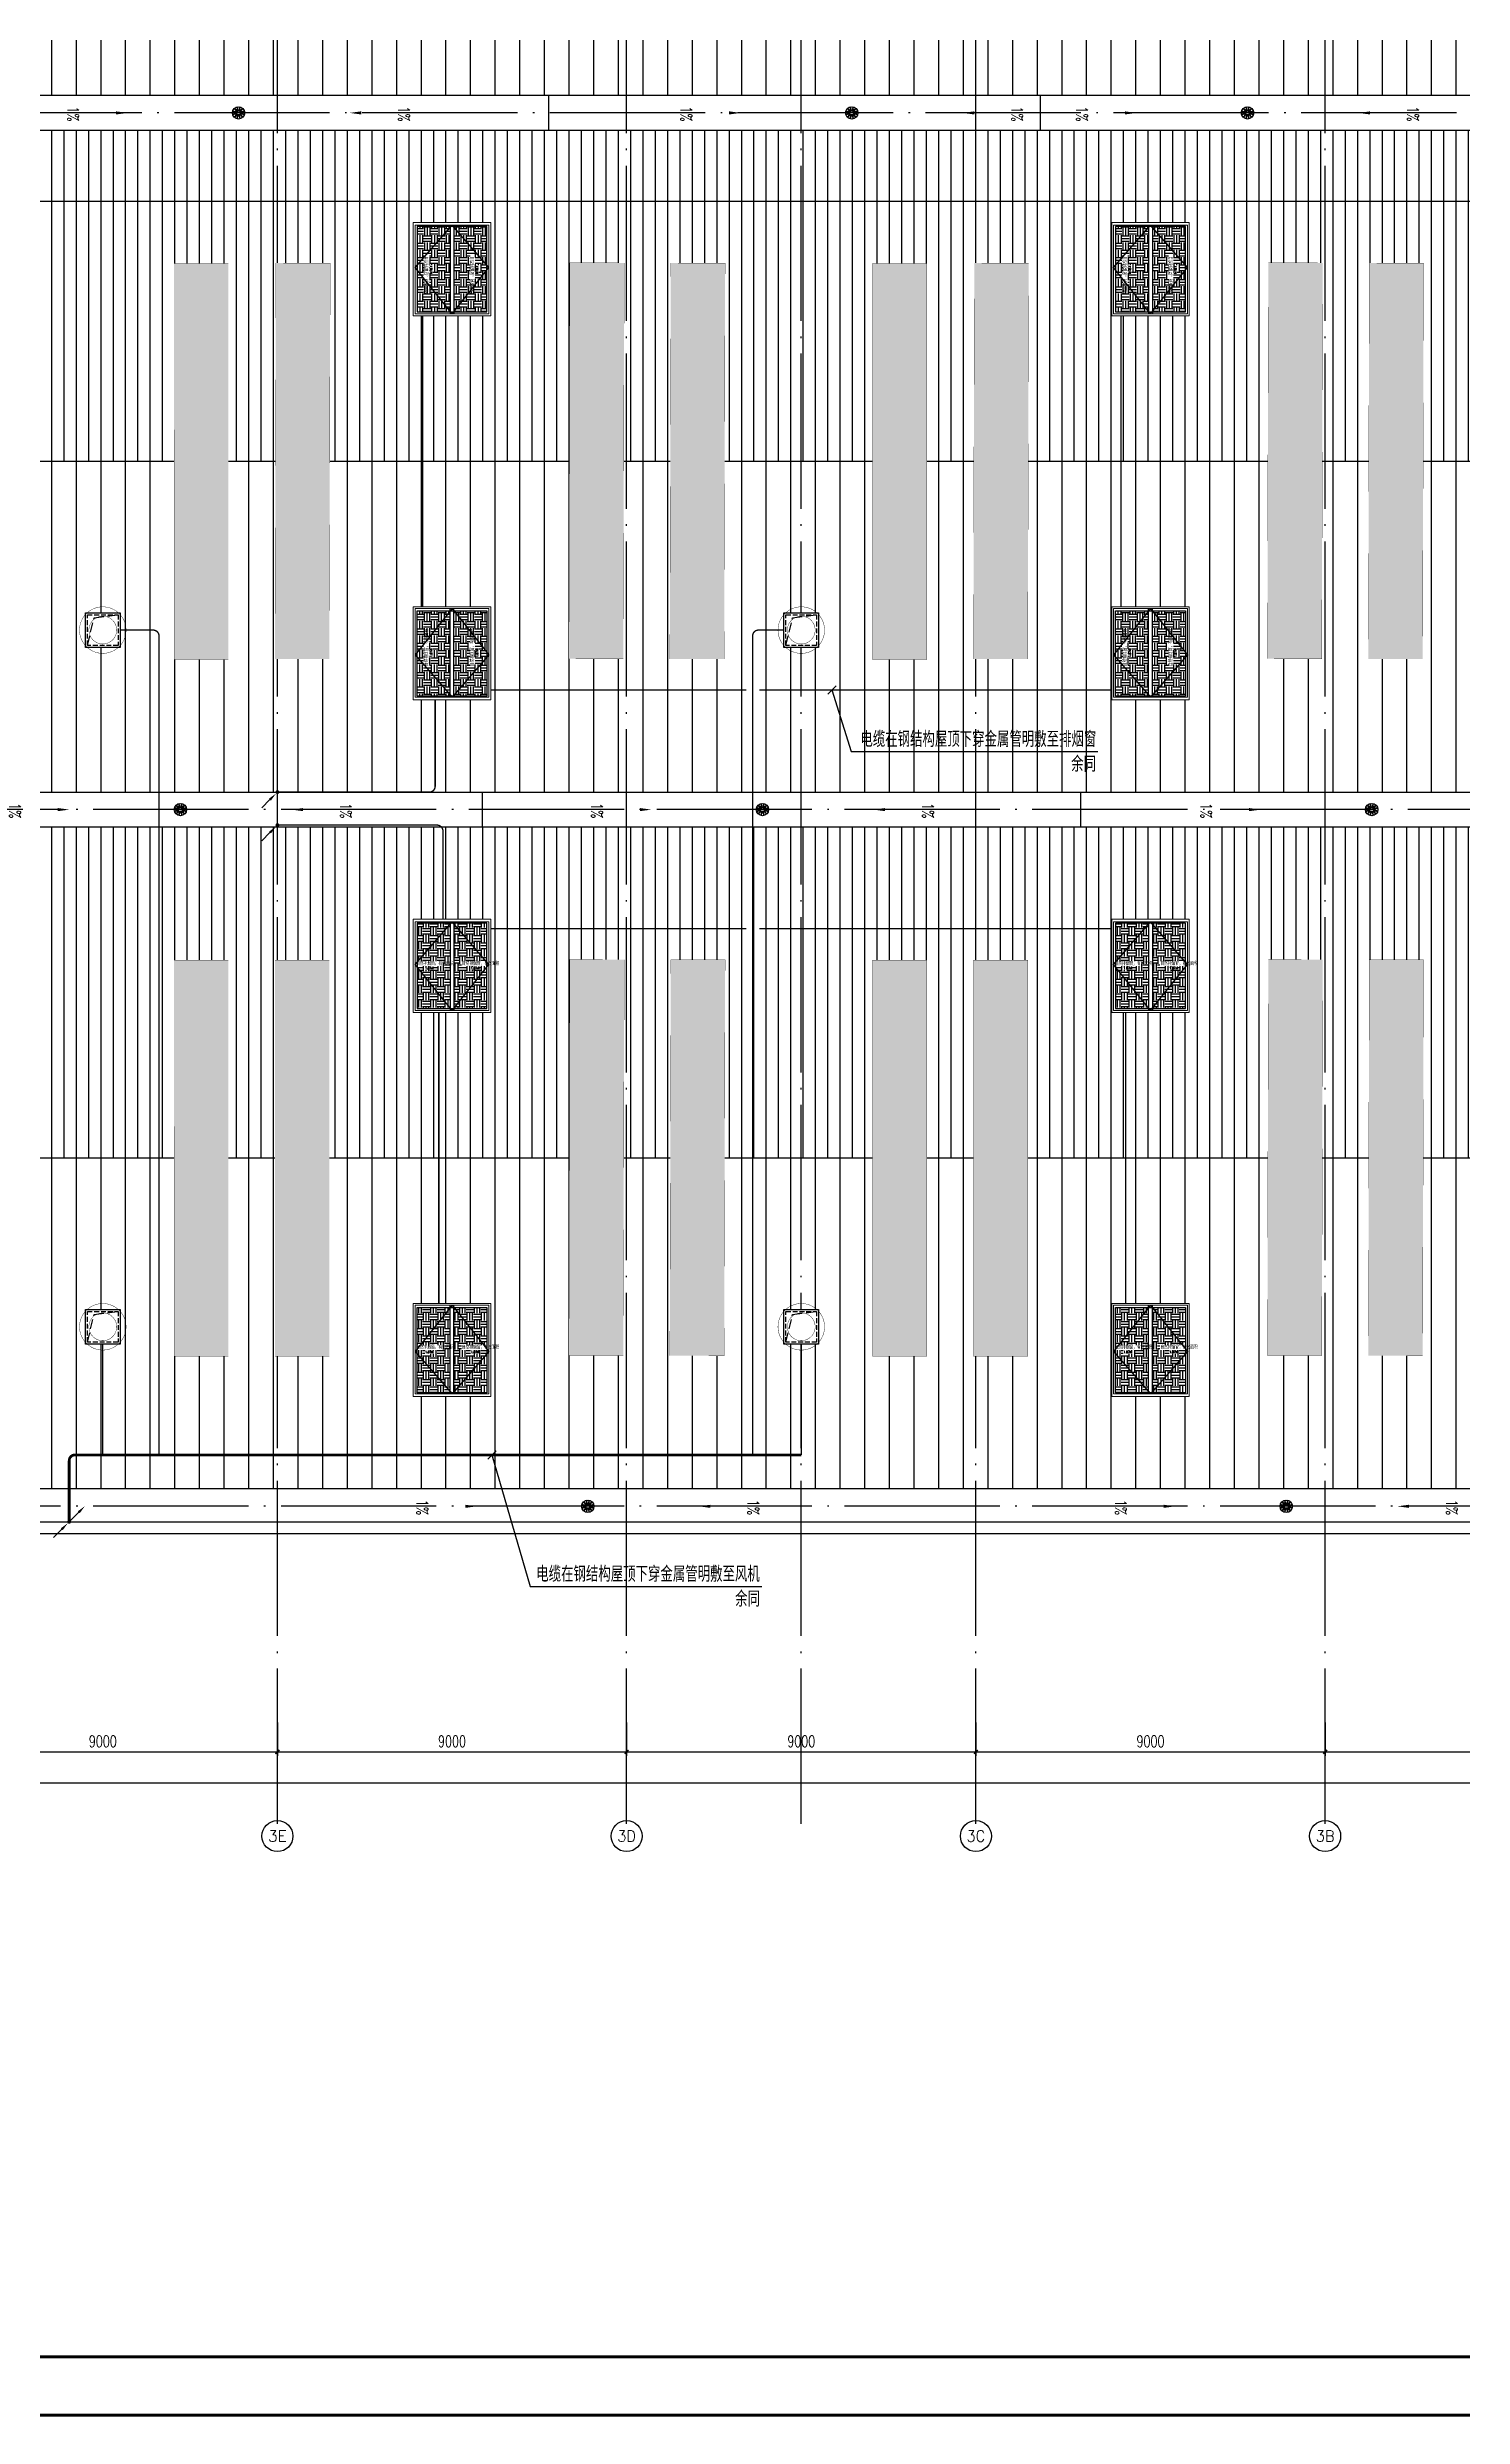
# Model space of a CAD drawing. Extents: x -1396510 to 1250330, y -1892470 to 1623980.
# Drawn here: x 1072582 to 1109053, y -1383328 to -1322286 of the extents above; entities that cross this region are included whole.
import ezdxf
from ezdxf.enums import TextEntityAlignment as Align

# ---------------------------------------------------------------- set-up
doc = ezdxf.new("R2010")
doc.units = 0
doc.header["$LTSCALE"] = 1000
doc.header["$MEASUREMENT"] = 0
for name, pattern in [('DASH', [0.35, 0.25, -0.1]), ('DOTE', [2.42, 2, -0.2, 0.02, -0.2]), ('HIDDEN', [9.525, 6.35, -3.175])]:
    doc.linetypes.add(name, pattern=pattern)
doc.layers.get('Defpoints').update_dxf_attribs({"color": 210})
for name, color, linetype in [('0-cxFrame', 155, 'Continuous'), ('99平面图例外参$0$A-HATCH-2', 251, 'Continuous'), ('A-AXIS-D', 1, 'Continuous'), ('A-AXIS-DOTE', 14, 'DOTE'), ('A-AXIS-SYMB', 3, 'Continuous'), ('A-DRAIN', 142, 'Continuous'), ('A-HATCH-2', 251, 'Continuous'), ('A-LIN-V', 9, 'Continuous'), ('A-SFCE', 30, 'Continuous'), ('AS-COLN', 6, 'Continuous'), ('AS-结构边线层', 200, 'Continuous'), ('DIM-照明', 3, 'Continuous'), ('E-电气标注', 84, 'Continuous'), ('EQUIP-动力', 3, 'Continuous'), ('LWIRE', 4, 'Continuous'), ('SPACE', 7, 'Continuous'), ('SPACE_HATCH', 8, 'Continuous'), ('WIRE-照明', 1, 'Continuous'), ('参考线', 8, 'Continuous'), ('外框', 1, 'HIDDEN'), ('文本', 4, 'Continuous'), ('暖通', 7, 'Continuous'), ('虹吸雨水斗', 6, 'Continuous')]:
    doc.layers.add(name, color=color, linetype=linetype)
doc.layers.add('0-cxText', color=131, linetype='Continuous', lineweight=25)
doc.layers.add('成型线', color=3, linetype='Continuous', lineweight=18)
doc.layers.add('A-云线2', color=3, linetype='Continuous', plot=False)
doc.layers.add('A-加建区域', color=47, linetype='Continuous', plot=False)
doc.styles.add('_TCH_AXIS', font='COMPLEX', dxfattribs={"bigfont": 'GBCBIG'})
doc.styles.add('_TCH_DIM', font='SIMPLEX', dxfattribs={"bigfont": 'GBCBIG'})
doc.styles.add('_TCH_DIM_T3', font='SIMPLEX', dxfattribs={"width": 0.705882, "bigfont": 'GBCBIG'})
doc.styles.add('_TCH_SPACE', font='SIMPLEX', dxfattribs={"height": 5, "bigfont": 'GBCBIG'})
doc.styles.add('_TEL_ATTDEF', font='GBENOR', dxfattribs={"width": 0.8, "height": 3, "bigfont": 'GBCBIG'})
doc.styles.add('_TEL_DIM', font='SIMPLEX', dxfattribs={"width": 0.8, "height": 3.5, "bigfont": 'HZTXT'})
doc.styles.add('cx_tuming', font='simhei.ttf')
doc.styles.add('cx_tuqian1', font='')
doc.styles.get("Standard").update_dxf_attribs({"font": 'gbenor.shx', "bigfont": 'gbcbig.shx'})
doc.styles.add('黑体', font='simhei.ttf', dxfattribs={"height": 12})
doc.styles.get('cx_tuqian1').set_extended_font_data('SimSun')
doc.dimstyles.new('_TCH_ARCH&&100', dxfattribs={"dimtxt": 297.5, "dimasz": 100, "dimexe": 100, "dimexo": 100, "dimgap": 126.25, "dimtad": 1, "dimdec": 0, "dimzin": 0, "dimdsep": 46, "dimtxsty": '_TCH_DIM_T3', "dimblk": 'ARCHTICK', "dimcen": 0.09, "dimclrt": 7, "dimazin": 2, "dimtfac": 1, "dimtdec": 0, "dimtix": 1, "dimtmove": 2, "dimatfit": 3, "dimfxl": 0, "dimtolj": 1, "dimtzin": 0, "dimarcsym": 0})
pattern_1 = [(90, (-187145.8, -620720), (-635, 0), [])]
pattern_2 = [(90, (-187145.8, -620720), (-317.5, 0), [])]
pattern_3 = [(0, (0, 0), (187.5, 187.5), [187.5, -187.5]), (0, (0, 70.31), (187.5, 187.5), [187.5, -187.5]), (0, (0, 140.62), (187.5, 187.5), [187.5, -187.5]), (90, (23.44, 164.06), (-187.5, 187.5), [187.5, -187.5]), (90, (93.75, 164.06), (-187.5, 187.5), [187.5, -187.5]), (90, (164.06, 164.06), (-187.5, 187.5), [187.5, -187.5])]

# ---------------------------------------------------------------- blocks, each defined once
blk = doc.blocks.new('$TelecSys$00000081')
for p, q in [((0.1, 0.1), (0.1, 0.1)), ((-1.15, -1.15), (-0.55, -0.55)), ((-0.1, -0.1), (-0.1, -0.1))]:
    blk.add_line(p, q)
at = {"const_width": 0.142}
blk.add_lwpolyline([(0.07, 0, 1), (-0.07, 0, 1)], format="xyb", close=True, dxfattribs=at)
blk.add_solid([(-0.62, -0.48), (-0.48, -0.62), (-0.1, -0.1)])
at = {"width": 0.8, "flags": 9}
blk.add_attdef('A', (0, 0), '', height=0.00002, rotation=180, dxfattribs=at)
blk = doc.blocks.new('$equip$00002875')
at = {"const_width": 0.0571}
blk.add_lwpolyline([(0, 0.5, -1), (0, -0.5, -1), (0, 0.5, 0.021884)], format="xyb", dxfattribs=at)
blk.add_circle((0, 0), 0.5)
for centre, radius, start, end in [((-0.07, -0.27), 0.0768, 17.2272, 184.2164), ((0.07, -0.23), 0.0769, 197.2591, 5.1179)]:
    blk.add_arc(centre, radius, start, end)
at = {"color": 7, "style": '_TEL_DIM'}
blk.add_attdef('$TEXT$', text='', height=0.4, dxfattribs=at).set_placement((0, 0.14), align=Align.MIDDLE_CENTER)
at = {"color": 7, "style": '_TEL_DIM', "flags": 1}
for tag in ['A', 'REMARK']:
    blk.add_attdef(tag, text='', height=0.00002, dxfattribs=at).set_placement((0, 0), align=Align.MIDDLE_CENTER)
blk = doc.blocks.new('$TelecSys$00000079')
for p, q in [((0.7, 0.7), (0, 0)), ((0.1, 0.1), (0.1, 0.1)), ((-0.1, -0.1), (-0.1, -0.1))]:
    blk.add_line(p, q)
at = {"const_width": 0.142}
blk.add_lwpolyline([(-0.07, 0, 1), (0.07, 0, 1)], format="xyb", close=True, dxfattribs=at)
blk.add_solid([(0.63, 0.77), (0.77, 0.63), (1.15, 1.15)])
at = {"width": 0.8, "flags": 9}
blk.add_attdef('A', (0, 0), '', height=0.00002, dxfattribs=at)
blk = doc.blocks.new('“奔腾”虹吸雨水斗')
at = {"layer": '虹吸雨水斗', "color": 8, "lineweight": 25}
for p, q in [((946944, 86685), (947028, 86658)), ((947028, 86641), (946944, 86614)), ((947032, 86673), (946946, 86692)), ((946946, 86607), (947032, 86625)), ((946982, 86753), (947040, 86688)), ((947040, 86611), (946982, 86546)), ((947052, 86699), (946987, 86758)), ((946987, 86541), (947052, 86600)), ((947048, 86793), (947066, 86707)), ((947066, 86592), (947048, 86506)), ((947082, 86711), (947055, 86795)), ((947055, 86504), (947082, 86587)), ((947125, 86795), (947098, 86711)), ((947098, 86587), (947125, 86504)), ((947114, 86707), (947132, 86793)), ((947132, 86506), (947114, 86592)), ((947194, 86758), (947128, 86699)), ((947128, 86600), (947194, 86541)), ((947140, 86688), (947199, 86753)), ((947199, 86546), (947140, 86611)), ((947234, 86692), (947148, 86673)), ((947148, 86625), (947234, 86607)), ((947152, 86658), (947236, 86685)), ((947236, 86614), (947152, 86641))]:
    blk.add_line(p, q, dxfattribs=at)
for radius in [150, 47.6]:
    blk.add_circle((947090, 86649), radius, dxfattribs=at)
for centre, start, end in [((947025, 86649), 291.63817, 68.36747), ((947034, 86682), 261.63817, 38.36747), ((947034, 86617), 321.63817, 98.36747), ((947057, 86706), 231.63817, 8.36747), ((947057, 86593), 351.63817, 128.36747), ((947090, 86715), 201.63817, 338.36747), ((947090, 86584), 21.63817, 158.36747), ((947123, 86706), 171.63817, 308.36747), ((947123, 86593), 51.63817, 188.36747), ((947147, 86682), 141.63817, 278.36747), ((947147, 86617), 81.63817, 218.36747), ((947155, 86649), 111.63817, 248.36747)]:
    blk.add_arc(centre, 8.82, start, end, dxfattribs=at)
blk = doc.blocks.new('434243')
at = {"layer": '文本', "xscale": 1.061320754715, "yscale": 1.061320754715, "zscale": 1.061320754715}
for p in [(-671021, 492857), (-655221, 492857), (-645021, 492857), (-672521, 474907), (-657521, 474907), (-641821, 474907), (-662021, 456957), (-644021, 456957)]:
    blk.add_blockref('“奔腾”虹吸雨水斗', p, dxfattribs=at)
blk = doc.blocks.new('w4234233')
at = {"layer": 'A-AXIS-SYMB', "color": 8}
for points in [[(355546, 826830, 0, 0, 0), (355546, 825680, 0, 80, 0), (355546, 825980, 0, 0, 0)], [(355546, 818810, 0, 0, 0), (355546, 819960, 0, 80, 0), (355546, 819660, 0, 0, 0)]]:
    blk.add_lwpolyline(points, format="xyseb", dxfattribs=at)
at = {"layer": 'A-AXIS-SYMB', "color": 7, "style": '_TCH_DIM', "width": 0.705882}
for p in [(355376, 826935), (355376, 818407)]:
    blk.add_text('1%%%', height=297.5, dxfattribs=at).set_placement(p)
blk = doc.blocks.new('w42343eeee')
blk.add_wipeout([(367285, 568212), (365883, 568215), (365906, 578415), (367306, 578412)]).dxf.layer = '参考线'
at = {"layer": '99平面图例外参$0$A-HATCH-2'}
h = blk.add_hatch(dxfattribs=at)
h.set_pattern_fill('ANSI33', color=256, scale=75)
h.set_pattern_definition([(45, (1135667.22, 924695.12), (-168.3798, 168.3798), []), (45, (1135835.6, 924695.12), (-168.3798, 168.3798), [119.0625, -59.53125])])
h.paths.add_polyline_path([(366843, 550430), (365843, 550432)])
h.paths.add_polyline_path([(365906, 578415), (367306, 578412), (367283, 568212), (365883, 568215)])
at = {"layer": 'E-电气标注', "color": 1, "const_width": 5}
blk.add_lwpolyline([(365906, 578415), (365883, 568215), (367283, 568212), (367306, 578412)], close=True, dxfattribs=at)
blk = doc.blocks.new('44')
blk.add_wipeout([(277496, 745320), (279896, 745320), (279896, 747320), (277496, 747320)]).dxf.layer = '参考线'
at = {"layer": 'SPACE_HATCH'}
h = blk.add_hatch(dxfattribs=at)
h.set_pattern_fill('土壤', color=8, scale=50, style=0)
h.set_pattern_definition(pattern_3)
h.paths.add_polyline_path([(277596, 746370), (279796, 746370), (279796, 747220), (277596, 747220)])
h.paths.add_polyline_path([(278352, 746904), (279057, 746904), (279057, 747034), (278352, 747034)])
h.paths.add_polyline_path([(278591, 746811), (278817, 746811), (278817, 746895), (278591, 746895)])
h = blk.add_hatch(dxfattribs=at)
h.set_pattern_fill('土壤', color=8, scale=50, style=0)
h.set_pattern_definition(pattern_3)
h.paths.add_polyline_path([(277596, 746270), (279796, 746270), (279796, 745420), (277596, 745420)])
h.paths.add_polyline_path([(278352, 745724), (279057, 745724), (279057, 745854), (278352, 745854)])
h.paths.add_polyline_path([(278591, 745631), (278817, 745631), (278817, 745715), (278591, 745715)])
at = {"color": 2}
for p, q in [((277566, 746370), (279851, 746370)), ((277566, 746270), (279851, 746270))]:
    blk.add_line(p, q, dxfattribs=at)
at = {"layer": 'A-SFCE'}
blk.add_lwpolyline([(277596, 747220), (279796, 747220), (279796, 745420), (277596, 745420)], close=True, dxfattribs=at)
at = {"layer": '外框', "color": 8}
for points in [[(279851, 746320), (278658, 747270), (277566, 746320)], [(279851, 746320), (278658, 745370), (277566, 746320)]]:
    blk.add_lwpolyline(points, dxfattribs=at)
at = {"layer": '成型线'}
blk.add_line((279896, 745320), (279896, 747320), dxfattribs=at)
blk.add_lwpolyline([(279896, 745320), (277496, 745320), (277496, 747320), (279896, 747320)], dxfattribs=at)
blk.add_lwpolyline([(279851, 745370), (279851, 747270), (277566, 747270), (277566, 745370)], close=True, dxfattribs=at)
at = {"layer": 'SPACE', "color": 8, "style": '_TCH_SPACE'}
for p in [(278365, 746930), (278365, 745750)]:
    blk.add_text('自然排烟窗，有效面积', height=96.5, dxfattribs=at).set_placement(p)
at = {"layer": 'SPACE', "color": 8, "style": '_TCH_SPACE', "width": 0.705882}
for s, height, p in [('1.87m', 59.5, (278600, 746828)), ('2', 29.8, (278792, 746863)), ('1.87m', 59.5, (278600, 745648)), ('2', 29.8, (278792, 745683))]:
    blk.add_text(s, height=height, dxfattribs=at).set_placement(p)
blk = doc.blocks.new('fengji')
blk.add_wipeout([(-445, 445), (445, 445), (445, -445), (-445, -445)]).dxf.layer = '参考线'
at = {"layer": 'A-HATCH-2', "color": 8, "const_width": 10}
for points in [[(0, -600, -1), (0, 600, -1)], [(0, -600, 1), (0, 600, 1)]]:
    blk.add_lwpolyline(points, format="xyb", dxfattribs=at)
at = {"layer": 'A-HATCH-2', "color": 8, "linetype": 'DASH', "const_width": 10}
for points in [[(0, -358, -1), (0, 358, -1)], [(0, -358, 1), (0, 358, 1)]]:
    blk.add_lwpolyline(points, format="xyb", dxfattribs=at)
at = {"layer": 'AS-COLN', "ltscale": 0.5}
blk.add_lwpolyline([(-445, 445), (445, 445), (445, -445), (-445, -445)], close=True, dxfattribs=at)
at = {"layer": 'AS-COLN', "linetype": 'DASH', "ltscale": 0.5}
blk.add_lwpolyline([(-395, 395), (395, 395), (395, -395), (-395, -395)], close=True, dxfattribs=at)
at = {"layer": 'AS-结构边线层', "color": 8, "linetype": 'DASH'}
blk.add_lwpolyline([(395, 395), (225, -315), (-395, -395)], dxfattribs=at)
blk = doc.blocks.new('_ArchTick')
at = {"color": 0, "linetype": 'ByBlock', "const_width": 0.4}
blk.add_lwpolyline([(-0.5, -0.5), (0.5, 0.5)], dxfattribs=at)
blk = doc.blocks.new('*D5918')
at = {"layer": 'A-AXIS-D', "color": 0, "lineweight": -2, "transparency": 16777216}
for p, q in [((139000, -77370), (139000, -78228)), ((148000, -77370), (148000, -78228)), ((139000, -78128), (148000, -78128))]:
    blk.add_line(p, q, dxfattribs=at)
at = {"layer": 'Defpoints', "color": 0, "transparency": 16777216}
for p in [(139000, -77270), (148000, -77270), (148000, -78128)]:
    blk.add_point(p, dxfattribs=at)
at = {"layer": 'A-AXIS-D', "color": 0, "lineweight": -2, "transparency": 16777216, "xscale": 100, "yscale": 100, "zscale": 100, "rotation": 180}
blk.add_blockref('_ArchTick', (139000, -78128), dxfattribs=at)
at = {"layer": 'A-AXIS-D', "color": 0, "lineweight": -2, "transparency": 16777216, "xscale": 100, "yscale": 100, "zscale": 100}
blk.add_blockref('_ArchTick', (148000, -78128), dxfattribs=at)
at = {"layer": 'A-AXIS-D', "color": 7, "transparency": 16777216, "insert": (143500, -77853), "char_height": 297.5, "attachment_point": 5, "style": '_TCH_DIM_T3'}
blk.add_mtext('\\A1;9000', dxfattribs=at)
blk = doc.blocks.new('*D5919')
at = {"layer": 'A-AXIS-D', "color": 0, "lineweight": -2, "transparency": 16777216}
for p, q in [((148000, -77370), (148000, -78228)), ((157000, -77370), (157000, -78228)), ((148000, -78128), (157000, -78128))]:
    blk.add_line(p, q, dxfattribs=at)
at = {"layer": 'Defpoints', "color": 0, "transparency": 16777216}
for p in [(148000, -77270), (157000, -77270), (157000, -78128)]:
    blk.add_point(p, dxfattribs=at)
at = {"layer": 'A-AXIS-D', "color": 0, "lineweight": -2, "transparency": 16777216, "xscale": 100, "yscale": 100, "zscale": 100, "rotation": 180}
blk.add_blockref('_ArchTick', (148000, -78128), dxfattribs=at)
at = {"layer": 'A-AXIS-D', "color": 0, "lineweight": -2, "transparency": 16777216, "xscale": 100, "yscale": 100, "zscale": 100}
blk.add_blockref('_ArchTick', (157000, -78128), dxfattribs=at)
at = {"layer": 'A-AXIS-D', "color": 7, "transparency": 16777216, "insert": (152500, -77853), "char_height": 297.5, "attachment_point": 5, "style": '_TCH_DIM_T3'}
blk.add_mtext('\\A1;9000', dxfattribs=at)
blk = doc.blocks.new('*D5920')
at = {"layer": 'A-AXIS-D', "color": 0, "lineweight": -2, "transparency": 16777216}
for p, q in [((157000, -77370), (157000, -78228)), ((166000, -77370), (166000, -78228)), ((157000, -78128), (166000, -78128))]:
    blk.add_line(p, q, dxfattribs=at)
at = {"layer": 'Defpoints', "color": 0, "transparency": 16777216}
for p in [(157000, -77270), (166000, -77270), (166000, -78128)]:
    blk.add_point(p, dxfattribs=at)
at = {"layer": 'A-AXIS-D', "color": 0, "lineweight": -2, "transparency": 16777216, "xscale": 100, "yscale": 100, "zscale": 100, "rotation": 180}
blk.add_blockref('_ArchTick', (157000, -78128), dxfattribs=at)
at = {"layer": 'A-AXIS-D', "color": 0, "lineweight": -2, "transparency": 16777216, "xscale": 100, "yscale": 100, "zscale": 100}
blk.add_blockref('_ArchTick', (166000, -78128), dxfattribs=at)
at = {"layer": 'A-AXIS-D', "color": 7, "transparency": 16777216, "insert": (161500, -77853), "char_height": 297.5, "attachment_point": 5, "style": '_TCH_DIM_T3'}
blk.add_mtext('\\A1;9000', dxfattribs=at)
blk = doc.blocks.new('*D5921')
at = {"layer": 'A-AXIS-D', "color": 0, "lineweight": -2, "transparency": 16777216}
for p, q in [((166000, -77370), (166000, -78228)), ((175000, -77370), (175000, -78228)), ((166000, -78128), (175000, -78128))]:
    blk.add_line(p, q, dxfattribs=at)
at = {"layer": 'Defpoints', "color": 0, "transparency": 16777216}
for p in [(166000, -77270), (175000, -77270), (175000, -78128)]:
    blk.add_point(p, dxfattribs=at)
at = {"layer": 'A-AXIS-D', "color": 0, "lineweight": -2, "transparency": 16777216, "xscale": 100, "yscale": 100, "zscale": 100, "rotation": 180}
blk.add_blockref('_ArchTick', (166000, -78128), dxfattribs=at)
at = {"layer": 'A-AXIS-D', "color": 0, "lineweight": -2, "transparency": 16777216, "xscale": 100, "yscale": 100, "zscale": 100}
blk.add_blockref('_ArchTick', (175000, -78128), dxfattribs=at)
at = {"layer": 'A-AXIS-D', "color": 7, "transparency": 16777216, "insert": (170500, -77853), "char_height": 297.5, "attachment_point": 5, "style": '_TCH_DIM_T3'}
blk.add_mtext('\\A1;9000', dxfattribs=at)
blk = doc.blocks.new('*D5922')
at = {"layer": 'A-AXIS-D', "color": 0, "lineweight": -2, "transparency": 16777216}
for p, q in [((175000, -77370), (175000, -78228)), ((184000, -77370), (184000, -78228)), ((175000, -78128), (184000, -78128))]:
    blk.add_line(p, q, dxfattribs=at)
at = {"layer": 'Defpoints', "color": 0, "transparency": 16777216}
for p in [(175000, -77270), (184000, -77270), (184000, -78128)]:
    blk.add_point(p, dxfattribs=at)
at = {"layer": 'A-AXIS-D', "color": 0, "lineweight": -2, "transparency": 16777216, "xscale": 100, "yscale": 100, "zscale": 100, "rotation": 180}
blk.add_blockref('_ArchTick', (175000, -78128), dxfattribs=at)
at = {"layer": 'A-AXIS-D', "color": 0, "lineweight": -2, "transparency": 16777216, "xscale": 100, "yscale": 100, "zscale": 100}
blk.add_blockref('_ArchTick', (184000, -78128), dxfattribs=at)
at = {"layer": 'A-AXIS-D', "color": 7, "transparency": 16777216, "insert": (179500, -77853), "char_height": 297.5, "attachment_point": 5, "style": '_TCH_DIM_T3'}
blk.add_mtext('\\A1;9000', dxfattribs=at)
blk = doc.blocks.new('*D5931')
at = {"layer": 'A-AXIS-D', "color": 0, "lineweight": -2, "transparency": 16777216}
for p, q in [((-900, -77470), (-900, -79028)), ((184800, -77470), (184800, -79028)), ((-900, -78928), (184800, -78928))]:
    blk.add_line(p, q, dxfattribs=at)
at = {"layer": 'Defpoints', "color": 0, "transparency": 16777216}
for p in [(-900, -77370), (184800, -77370), (184800, -78928)]:
    blk.add_point(p, dxfattribs=at)
at = {"layer": 'A-AXIS-D', "color": 0, "lineweight": -2, "transparency": 16777216, "xscale": 100, "yscale": 100, "zscale": 100, "rotation": 180}
blk.add_blockref('_ArchTick', (-900, -78928), dxfattribs=at)
at = {"layer": 'A-AXIS-D', "color": 0, "lineweight": -2, "transparency": 16777216, "xscale": 100, "yscale": 100, "zscale": 100}
blk.add_blockref('_ArchTick', (184800, -78928), dxfattribs=at)
at = {"layer": 'A-AXIS-D', "color": 7, "transparency": 16777216, "insert": (91950, -78653), "char_height": 297.5, "attachment_point": 5, "style": '_TCH_DIM_T3'}
blk.add_mtext('\\A1;185700', dxfattribs=at)
blk = doc.blocks.new('TK22.A0+2 L(Dragon)')
at = {"layer": '0-cxFrame', "color": 7, "const_width": 0.5}
blk.add_lwpolyline([(0, 0), (-1783, 0), (-1783, 841), (0, 841)], close=True, dxfattribs=at)
at = {"layer": '0-cxFrame', "const_width": 0.5}
blk.add_lwpolyline([(-80, 10), (-1763, 10), (-1763, 831), (-80, 831)], close=True, dxfattribs=at)
at = {"style": '黑体', "flags": 4}
blk.add_attdef('图幅', text='', height=3.3, dxfattribs=at).set_placement((-40, 3), align=Align.RIGHT)
at = {"layer": '0-cxText', "flags": 4}
for tag, height, style, p in [('建设单位', 3.5, 'cx_tuming', (-45, 240)), ('项目名称', 3.5, 'cx_tuming', (-45, 210)), ('子项名称', 3.5, 'cx_tuming', (-45, 180)), ('工程编号', 3.3, 'cx_tuqian1', (-35, 165)), ('图名1', 3.5, 'cx_tuming', (-45, 87)), ('图名2', 3.5, 'cx_tuming', (-45, 79)), ('图名3', 3.5, 'cx_tuming', (-45, 71)), ('出图日期', 3.3, 'cx_tuqian1', (-39, 60)), ('专业', 3.3, 'cx_tuqian1', (-55, 52)), ('图号', 3.3, 'cx_tuqian1', (-55, 44)), ('版次', 3.3, 'cx_tuqian1', (-20, 44))]:
    blk.add_attdef(tag, text='', height=height, dxfattribs=dict(at, style=style)).set_placement(p, align=Align.MIDDLE)
at = {"layer": 'Defpoints', "color": 6, "flags": 4}
for tag, height, style, p in [('tufu', 3.3, '黑体', (-12, 12)), ('dwfname', 4, 'cx_tuqian1', (-80, 3))]:
    blk.add_attdef(tag, text='', height=height, dxfattribs=dict(at, style=style)).set_placement(p, align=Align.RIGHT)
blk = doc.blocks.new('世赫3#厂房屋顶0821')
at = {"layer": 'A-HATCH-2'}
h = blk.add_hatch(dxfattribs=at)
h.set_pattern_fill('ANSI31', color=256, scale=400, angle=45)
h.set_pattern_definition(pattern_1)
h.paths.add_polyline_path([(46734.2, -26925), (179269.9, -26925), (184500, -26925), (184500, -35450), (5954.9, -35450), (8720.9, -26925), (34104.2, -26925)])
h = blk.add_hatch(dxfattribs=at)
h.set_pattern_fill('ANSI31', color=256, scale=200, angle=45)
h.set_pattern_definition(pattern_2)
h.paths.add_polyline_path([(46734.2, -44875), (179269.9, -44875), (184500, -44875), (184500, -36350), (5662.9, -36350), (2896.8, -44875), (13809.1, -44875)])
h = blk.add_hatch(dxfattribs=at)
h.set_pattern_fill('ANSI31', color=256, scale=400, angle=45)
h.set_pattern_definition(pattern_1)
h.paths.add_polyline_path([(46734.2, -44875), (179269.9, -44875), (184500, -44875), (184500, -53400), (-300, -53384.2), (130.8, -53400), (2896.8, -44875), (34104.2, -44875)])
h = blk.add_hatch(dxfattribs=at)
h.set_pattern_fill('ANSI31', color=256, scale=200, angle=45)
h.set_pattern_definition(pattern_2)
h.paths.add_polyline_path([(-300, -55200), (-600, -55200), (-600, -62825), (13809.1, -62825), (46734.2, -62825), (179269.9, -62825), (184500, -62825), (184500, -54300), (-300, -54300)])
h = blk.add_hatch(dxfattribs=at)
h.set_pattern_fill('ANSI31', color=256, scale=400, angle=45)
h.set_pattern_definition(pattern_1)
h.paths.add_polyline_path([(46734.2, -62825), (179269.9, -62825), (184500, -62825), (184500, -71350), (-600, -71350), (-600, -62825), (34104.2, -62825)])
at = {"layer": 'A-AXIS-DOTE', "color": 8, "ltscale": 2}
for p, q in [((148000, -79980), (148000, 5640)), ((157000, -79980), (157000, 5640)), ((161500, -79980), (161500, 5640)), ((166000, -79980), (166000, 5640)), ((175000, -79980), (175000, 5640)), ((192904.2, -35900), (-5155.8, -35900)), ((190814.2, -53850), (-5155.8, -53850)), ((190814.2, -71800), (-5155.8, -71800))]:
    blk.add_line(p, q, dxfattribs=at)
at = {"layer": 'A-DRAIN'}
for p, q in [((153284.2, -54300), (153284.2, -53400)), ((168704.2, -54300), (168704.2, -53400)), ((168704.2, -54300), (168704.2, -53400)), ((148000, -72200.1), (148000, -71350)), ((166000, -72200.1), (166000, -71350))]:
    blk.add_line(p, q, dxfattribs=at)
for points in [[(154984.2, -35450), (154984.2, -36350)], [(167654.2, -35450), (167654.2, -36350)], [(167654.2, -35450), (167654.2, -36350)]]:
    blk.add_lwpolyline(points, dxfattribs=at)
at = {"layer": 'A-LIN-V'}
for points in [[(184500, -35450), (5954.9, -35450)], [(5662.9, -36350), (130.8, -53400), (184500, -53400)], [(184500, -36350), (5662.9, -36350)], [(184500, -54300), (-300, -54300)], [(184500, -71350), (-600, -71350)]]:
    blk.add_lwpolyline(points, dxfattribs=at)
at = {"layer": 'A-SFCE'}
for points in [[(-600, -56150), (-600, -72200.1), (184500, -72200.1), (184500, 399.9), (16851, 400), (-600, -53384.2), (-600, -54050), (-300, -54050)], [(2160.9, -44875), (184500, -44875)], [(-300, -55850), (-900, -55850), (-900, -72500.1), (184800, -72500.1)], [(-600, -62825), (184500, -62825)]]:
    blk.add_lwpolyline(points, dxfattribs=at)
at = {"layer": 'A-加建区域', "color": 8, "rotation": 270}
for p in [(-675820, 319645.8), (-660020, 319645.8), (-649820, 319645.8), (-677320, 301695.8), (-662320, 301695.8), (-646620, 301695.8), (-666820, 283745.8), (-648820, 283745.8)]:
    blk.add_blockref('w4234233', p, dxfattribs=at)
at = {"layer": '虹吸雨水斗'}
blk.add_blockref('434243', (-187145.8, -620720), dxfattribs=at)
at = {"layer": 'A-LIN-V', "xscale": -1, "rotation": 90}
for p in [(898820.1, 238770.8), (916820.1, 238770.8)]:
    blk.add_blockref('44', p, dxfattribs=at)
at = {"layer": 'A-LIN-V', "rotation": 90}
for p in [(898820.1, -328520.9), (916820.1, -328520.9)]:
    blk.add_blockref('44', p, dxfattribs=at)
at = {"layer": 'A-SFCE', "rotation": 0.1299683941899633}
for p in [(-219256, -619024), (-201256, -619024), (-216656, -636974), (-198656, -636974)]:
    blk.add_blockref('w42343eeee', p, dxfattribs=at)
at = {"layer": 'A-SFCE'}
for p in [(-210368.9, -618177.7), (-207769, -618183.6), (-192368.9, -618177.7), (-189769, -618183.6)]:
    blk.add_blockref('w42343eeee', p, dxfattribs=at)
at = {"layer": '暖通', "rotation": 180}
for p in [(143500, -49225.1), (161500, -49225.1), (143500, -67175.1), (161500, -67175.1)]:
    blk.add_blockref('fengji', p, dxfattribs=at)
for points in [[(153500.1, -56675.1), (153500.1, -59075.1), (151500.1, -59075.1), (151500.1, -56675.1)], [(171500.1, -56675.1), (171500.1, -59075.1), (169500.1, -59075.1), (169500.1, -56675.1)], [(153500.1, -68975.1), (153500.1, -66575), (151500.1, -66575.1), (151500.1, -68975.1)], [(171500.1, -68975.1), (171500.1, -66575), (169500.1, -66575.1), (169500.1, -68975.1)]]:
    blk.add_wipeout(points).dxf.layer = '参考线'
at = {"layer": 'SPACE_HATCH'}
h = blk.add_hatch(dxfattribs=at)
h.set_pattern_fill('土壤', color=8, scale=50, style=0)
h.set_pattern_definition(pattern_3)
h.paths.add_polyline_path([(152450.1, -56775.1), (152450.1, -58975.1), (151600.1, -58975.1), (151600.1, -56775.1)])
h.paths.add_polyline_path([(151600.1, -57757.8), (151600.1, -57887.8), (152264.3, -57887.8), (152264.3, -57757.8)])
h.paths.add_polyline_path([(151798.7, -57981), (152024.1, -57981), (152024.1, -57896.9), (151798.7, -57896.9)])
h = blk.add_hatch(dxfattribs=at)
h.set_pattern_fill('土壤', color=8, scale=50, style=0)
h.set_pattern_definition(pattern_3)
h.paths.add_polyline_path([(152550.1, -56775.1), (152550.1, -58975.1), (153400.1, -58975.1), (153400.1, -56775.1)])
h.paths.add_polyline_path([(153400.1, -57887.8), (153400.1, -57757.8), (152739.9, -57757.8), (152739.9, -57887.8)])
h.paths.add_polyline_path([(152978.7, -57981), (153204.1, -57981), (153204.1, -57896.9), (152978.7, -57896.9)])
h = blk.add_hatch(dxfattribs=at)
h.set_pattern_fill('土壤', color=8, scale=50, style=0)
h.set_pattern_definition(pattern_3)
h.paths.add_polyline_path([(170450.1, -56775.1), (170450.1, -58975.1), (169600.1, -58975.1), (169600.1, -56775.1)])
h.paths.add_polyline_path([(169600.1, -57757.8), (169600.1, -57887.8), (170264.3, -57887.8), (170264.3, -57757.8)])
h.paths.add_polyline_path([(169798.7, -57981), (170024.1, -57981), (170024.1, -57896.9), (169798.7, -57896.9)])
h = blk.add_hatch(dxfattribs=at)
h.set_pattern_fill('土壤', color=8, scale=50, style=0)
h.set_pattern_definition(pattern_3)
h.paths.add_polyline_path([(170550.1, -56775.1), (170550.1, -58975.1), (171400.1, -58975.1), (171400.1, -56775.1)])
h.paths.add_polyline_path([(171400.1, -57887.8), (171400.1, -57757.8), (170739.9, -57757.8), (170739.9, -57887.8)])
h.paths.add_polyline_path([(170978.7, -57981), (171204.1, -57981), (171204.1, -57896.9), (170978.7, -57896.9)])
h = blk.add_hatch(dxfattribs=at)
h.set_pattern_fill('土壤', color=8, scale=50, style=0)
h.set_pattern_definition(pattern_3)
h.paths.add_polyline_path([(152450.1, -68875.1), (152450.1, -66675.1), (151600.1, -66675.1), (151600.1, -68875.1)])
h.paths.add_polyline_path([(151600.1, -67644.3), (151600.1, -67774.3), (152264.3, -67774.3), (152264.3, -67644.3)])
h.paths.add_polyline_path([(151798.7, -67867.5), (152024.1, -67867.5), (152024.1, -67783.3), (151798.7, -67783.3)])
h = blk.add_hatch(dxfattribs=at)
h.set_pattern_fill('土壤', color=8, scale=50, style=0)
h.set_pattern_definition(pattern_3)
h.paths.add_polyline_path([(152550.1, -68875.1), (152550.1, -66675.1), (153400.1, -66675.1), (153400.1, -68875.1)])
h.paths.add_polyline_path([(153400.1, -67774.3), (153400.1, -67644.3), (152739.9, -67644.3), (152739.9, -67774.3)])
h.paths.add_polyline_path([(152978.7, -67867.5), (153204.1, -67867.5), (153204.1, -67783.3), (152978.7, -67783.3)])
h = blk.add_hatch(dxfattribs=at)
h.set_pattern_fill('土壤', color=8, scale=50, style=0)
h.set_pattern_definition(pattern_3)
h.paths.add_polyline_path([(170450.1, -68875.1), (170450.1, -66675.1), (169600.1, -66675.1), (169600.1, -68875.1)])
h.paths.add_polyline_path([(169600.1, -67644.3), (169600.1, -67774.3), (170264.3, -67774.3), (170264.3, -67644.3)])
h.paths.add_polyline_path([(169798.7, -67867.5), (170024.1, -67867.5), (170024.1, -67783.3), (169798.7, -67783.3)])
h = blk.add_hatch(dxfattribs=at)
h.set_pattern_fill('土壤', color=8, scale=50, style=0)
h.set_pattern_definition(pattern_3)
h.paths.add_polyline_path([(170550.1, -68875.1), (170550.1, -66675.1), (171400.1, -66675.1), (171400.1, -68875.1)])
h.paths.add_polyline_path([(171400.1, -67774.3), (171400.1, -67644.3), (170739.9, -67644.3), (170739.9, -67774.3)])
h.paths.add_polyline_path([(170978.7, -67867.5), (171204.1, -67867.5), (171204.1, -67783.3), (170978.7, -67783.3)])
at = {"color": 2}
for p, q in [((152450.1, -56745.1), (152450.1, -59030.1)), ((152550.1, -56745.1), (152550.1, -59030.1)), ((170450.1, -56745.1), (170450.1, -59030.1)), ((170550.1, -56745.1), (170550.1, -59030.1)), ((152450.1, -68905.1), (152450.1, -66620.1)), ((152550.1, -68905.1), (152550.1, -66620.1)), ((170450.1, -68905.1), (170450.1, -66620.1)), ((170550.1, -68905.1), (170550.1, -66620.1))]:
    blk.add_line(p, q, dxfattribs=at)
at = {"layer": 'A-AXIS-D'}
for centre in [(148000, -80296), (166000, -80296)]:
    blk.add_circle(centre, 400, dxfattribs=at)
at = {"layer": 'A-SFCE'}
for points in [[(151600.1, -56775.1), (151600.1, -58975.1), (153400.1, -58975.1), (153400.1, -56775.1)], [(169600.1, -56775.1), (169600.1, -58975.1), (171400.1, -58975.1), (171400.1, -56775.1)], [(151600.1, -68875.1), (151600.1, -66675.1), (153400.1, -66675.1), (153400.1, -68875.1)], [(169600.1, -68875.1), (169600.1, -66675.1), (171400.1, -66675.1), (171400.1, -68875.1)]]:
    blk.add_lwpolyline(points, close=True, dxfattribs=at)
at = {"layer": '外框', "color": 8}
for points in [[(152500.1, -59030.1), (151550.1, -57837.6), (152500.1, -56745.1)], [(152500.1, -59030.1), (153450.1, -57837.6), (152500.1, -56745.1)], [(170500.1, -59030.1), (169550.1, -57837.6), (170500.1, -56745.1)], [(170500.1, -59030.1), (171450.1, -57837.6), (170500.1, -56745.1)], [(152500.1, -66620.1), (151550.1, -67812.6), (152500.1, -68905.1)], [(152500.1, -66620.1), (153450.1, -67812.6), (152500.1, -68905.1)], [(170500.1, -66620.1), (169550.1, -67812.6), (170500.1, -68905.1)], [(170500.1, -66620.1), (171450.1, -67812.6), (170500.1, -68905.1)]]:
    blk.add_lwpolyline(points, dxfattribs=at)
at = {"layer": '成型线'}
for p, q in [((153500.1, -59075.1), (151500.1, -59075.1)), ((171500.1, -59075.1), (169500.1, -59075.1)), ((153500.1, -66575.1), (151500.1, -66575.1)), ((171500.1, -66575.1), (169500.1, -66575.1))]:
    blk.add_line(p, q, dxfattribs=at)
for points in [[(153500.1, -59075.1), (153500.1, -56675.1), (151500.1, -56675.1), (151500.1, -59075.1)], [(171500.1, -59075.1), (171500.1, -56675.1), (169500.1, -56675.1), (169500.1, -59075.1)], [(153500.1, -66575.1), (153500.1, -68975.1), (151500.1, -68975.1), (151500.1, -66575.1)], [(171500.1, -66575.1), (171500.1, -68975.1), (169500.1, -68975.1), (169500.1, -66575.1)]]:
    blk.add_lwpolyline(points, dxfattribs=at)
for points in [[(153450.1, -59030.1), (151550.1, -59030.1), (151550.1, -56745.1), (153450.1, -56745.1)], [(171450.1, -59030.1), (169550.1, -59030.1), (169550.1, -56745.1), (171450.1, -56745.1)], [(153450.1, -66620.1), (151550.1, -66620.1), (151550.1, -68905.1), (153450.1, -68905.1)], [(171450.1, -66620.1), (169550.1, -66620.1), (169550.1, -68905.1), (171450.1, -68905.1)]]:
    blk.add_lwpolyline(points, close=True, dxfattribs=at)
at = {"layer": 'A-SFCE', "rotation": 0.1299683941899633}
for p in [(-219256, -601074), (-201256, -601074), (-219256, -636974), (-201256, -636974)]:
    blk.add_blockref('w42343eeee', p, dxfattribs=at)
at = {"layer": 'A-SFCE'}
for p in [(-210368.9, -600227.7), (-207769, -600233.6), (-192368.9, -600227.7), (-189769, -600233.6), (-217945.8, -618183.6), (-199945.8, -618183.6), (-210368.9, -636127.7), (-207769, -636133.6), (-192368.9, -636127.7), (-189769, -636133.6)]:
    blk.add_blockref('w42343eeee', p, dxfattribs=at)
at = {"layer": 'A-AXIS-D', "color": 7, "style": '_TCH_AXIS'}
for s, height, p, p2 in [('3E', 288.12, (147759.9, -80440.1), (148240.1, -80440.1)), ('3C', 294.28, (165761.8, -80443.2), (166238.2, -80443.2))]:
    blk.add_text(s, height=height, dxfattribs=at).set_placement(p, p2, align=Align.FIT)
at = {"layer": 'SPACE', "color": 8, "style": '_TCH_SPACE'}
for p in [(151572.9, -57861.8), (152752.9, -57861.8), (169572.9, -57861.8), (170752.9, -57861.8), (151572.9, -67748.3), (152752.9, -67748.3), (169572.9, -67748.3), (170752.9, -67748.3)]:
    blk.add_text('自然排烟窗，有效面积', height=96.45, dxfattribs=at).set_placement(p)
at = {"layer": 'SPACE', "color": 8, "style": '_TCH_SPACE', "width": 0.705882}
for s, height, p in [('1.87m', 59.5, (151807.1, -57964.2)), ('2', 29.8, (151999.1, -57929.2)), ('1.87m', 59.5, (152987.1, -57964.2)), ('2', 29.8, (153179.1, -57929.2)), ('1.87m', 59.5, (169807.1, -57964.2)), ('2', 29.8, (169999.1, -57929.2)), ('1.87m', 59.5, (170987.1, -57964.2)), ('2', 29.8, (171179.1, -57929.2)), ('1.87m', 59.5, (151807.1, -67850.7)), ('2', 29.8, (151999.1, -67815.7)), ('1.87m', 59.5, (152987.1, -67850.7)), ('2', 29.8, (153179.1, -67815.7)), ('1.87m', 59.5, (169807.1, -67850.7)), ('2', 29.8, (169999.1, -67815.7)), ('1.87m', 59.5, (170987.1, -67850.7)), ('2', 29.8, (171179.1, -67815.7))]:
    blk.add_text(s, height=height, dxfattribs=at).set_placement(p)
at = {"layer": 'A-AXIS-D'}
for centre in [(157000, -80296), (175000, -80296)]:
    blk.add_circle(centre, 400, dxfattribs=at)
at = {"layer": 'A-SFCE'}
for p in [(-217969, -600251.4), (-199969, -600251.4)]:
    blk.add_blockref('w42343eeee', p, dxfattribs=at)
at = {"layer": 'A-AXIS-D', "color": 7, "style": '_TCH_AXIS'}
for s, p, p2 in [('3D', (156758.1, -80437.1), (157241.9, -80437.1)), ('3B', (174758.1, -80437.1), (175241.9, -80437.1))]:
    blk.add_text(s, height=282.17, dxfattribs=at).set_placement(p, p2, align=Align.FIT)
at = {"layer": 'A-AXIS-D'}
for base, p1, p2, picture, middle in [((184800, -78927.8), (-900, -77369.8), (184800, -77369.8), '*D5931', (91950, -78652.8)), ((148000, -78127.8), (139000, -77269.8), (148000, -77269.8), '*D5918', (143500, -77852.8)), ((157000, -78127.8), (148000, -77269.8), (157000, -77269.8), '*D5919', (152500, -77852.8)), ((166000, -78127.8), (157000, -77269.8), (166000, -77269.8), '*D5920', (161500, -77852.8)), ((175000, -78127.8), (166000, -77269.8), (175000, -77269.8), '*D5921', (170500, -77852.8)), ((184000, -78127.8), (175000, -77269.8), (184000, -77269.8), '*D5922', (179500, -77852.8))]:
    dim = blk.add_linear_dim(base=base, p1=p1, p2=p2, angle=0, dimstyle='_TCH_ARCH&&100', dxfattribs=at)
    dim.commit()
    dim.dimension.update_dxf_attribs({"geometry": picture, "text_midpoint": middle, "dimtype": 161})

msp = doc.modelspace()

# ---------------------------------------------------------------- linework, layer by layer
at = {"layer": 'WIRE-照明', "linetype": 'Continuous'}
for points, const_width in [([(1082250, -1336699), (1082250, -1329199)], 35), ([(1074185, -1337299), (1075308.5, -1337299)], 35), ([(1090907.1, -1337299), (1091835, -1337299)], 35), ([(1075458.5, -1358549.2), (1075458.5, -1337449)], 35), ([(1090757.1, -1358549.2), (1090757.1, -1337449)], 35), ([(1082575.8, -1341324), (1082575.8, -1339099)], 35), ([(1082425.8, -1341474), (1078510, -1341474)], 35), ([(1082625.8, -1342324), (1078510, -1342324)], 35), ([(1082775.8, -1344749), (1082775.8, -1342474)], 35), ([(1084010.1, -1344990), (1090595.8, -1344990)], 35), ([(1082670, -1354649), (1082670, -1347149)], 35), ([(1100370, -1354649), (1100370, -1347149)], 35), ([(1074010, -1358549.2), (1074010, -1355424)], 35), ([(1092010, -1358549.2), (1092010, -1355424)], 35), ([(1073144.2, -1360274), (1073144.2, -1358699.2)], 70), ([(1073294.2, -1358549.2), (1092010, -1358549.2)], 70)]:
    msp.add_lwpolyline(points, dxfattribs=dict(at, const_width=const_width))
for points, const_width in [([(1075458.5, -1337449, 0.4142136), (1075308.5, -1337299)], 35), ([(1090907.1, -1337299, 0.4142136), (1090757.1, -1337449)], 35), ([(1082575.8, -1341324, -0.4142136), (1082425.8, -1341474)], 35), ([(1082625.8, -1342324, -0.4142136), (1082775.8, -1342474)], 35), ([(1073294.2, -1358549.2, 0.4142136), (1073144.2, -1358699.2)], 70)]:
    msp.add_lwpolyline(points, format="xyb", dxfattribs=dict(at, const_width=const_width))

# ---------------------------------------------------------------- block references
at = {"layer": 'EQUIP-动力'}
ref = msp.add_blockref('$equip$00002875', (1074010, -1337299), dxfattribs=dict(at, xscale=350, yscale=350, zscale=350))
ref.add_attrib('$TEXT$', 'M', dxfattribs={"layer": '0', "color": 7, "height": 140, "style": '_TEL_ATTDEF'}).set_placement((1074010.4, -1337251), align=Align.MIDDLE_CENTER)
ref = msp.add_blockref('$equip$00002875', (1092010, -1337299), dxfattribs=dict(at, xscale=350, yscale=350, zscale=350))
ref.add_attrib('$TEXT$', 'M', dxfattribs={"layer": '0', "color": 7, "height": 140, "style": '_TEL_ATTDEF'}).set_placement((1092010.4, -1337251), align=Align.MIDDLE_CENTER)
ref = msp.add_blockref('$equip$00002875', (1074010, -1355249), dxfattribs=dict(at, xscale=350, yscale=350, zscale=350))
ref.add_attrib('$TEXT$', 'M', dxfattribs={"layer": '0', "color": 7, "height": 140, "style": '_TEL_ATTDEF'}).set_placement((1074010.4, -1355201), align=Align.MIDDLE_CENTER)
ref = msp.add_blockref('$equip$00002875', (1092010, -1355249), dxfattribs=dict(at, xscale=350, yscale=350, zscale=350))
ref.add_attrib('$TEXT$', 'M', dxfattribs={"layer": '0', "color": 7, "height": 140, "style": '_TEL_ATTDEF'}).set_placement((1092010.4, -1355201), align=Align.MIDDLE_CENTER)
at = {"layer": 'LWIRE', "xscale": 350, "yscale": 350, "zscale": 350}
for name, p in [('$TelecSys$00000081', (1078510, -1341474)), ('$TelecSys$00000081', (1078510, -1342324)), ('$TelecSys$00000081', (1078510, -1342324)), ('$TelecSys$00000079', (1073144.2, -1360274)), ('$TelecSys$00000081', (1073144.2, -1360274))]:
    msp.add_blockref(name, p, dxfattribs=at)

# ---------------------------------------------------------------- next in the draw order: block references
at = {"layer": 'A-云线2'}
msp.add_blockref('世赫3#厂房屋顶0821', (930510, -1288074), dxfattribs=at)

# ---------------------------------------------------------------- next in the draw order: linework, layer by layer
at = {"layer": 'DIM-照明'}
for p, q in [((1092693.9, -1338946.1), (1092906.1, -1338733.9)), ((1092800, -1338840), (1093300, -1340430)), ((1093300, -1340430), (1099650, -1340430)), ((1083933.9, -1358655.3), (1084146.1, -1358443.1)), ((1084040, -1358549.2), (1085020, -1361940)), ((1085020, -1361940), (1090990, -1361940))]:
    msp.add_line(p, q, dxfattribs=at)
at = {"layer": 'WIRE-照明', "linetype": 'Continuous', "const_width": 35}
for points in [[(937370, -1326250), (1114860, -1326250)], [(1100250, -1336699), (1100250, -1329199)], [(1084010.1, -1338840), (1090595.8, -1338840)], [(1090930, -1338840), (1100010.1, -1338840)], [(1090930, -1344990), (1100010.1, -1344990)]]:
    msp.add_lwpolyline(points, dxfattribs=at)

# ---------------------------------------------------------------- next in the draw order: block references
at = {"layer": '0-cxFrame', "xscale": 150, "yscale": 150, "zscale": 150}
msp.add_blockref('TK22.A0+2 L(Dragon)', (1167260.4, -1383290), dxfattribs=at)

# ---------------------------------------------------------------- next in the draw order: texts
at = {"layer": 'DIM-照明', "color": 7, "style": '_TEL_DIM', "width": 0.8}
for s, p in [('电缆在钢结构屋顶下穿金属管明敷至排烟窗', (1093533.1, -1340310)), ('余同', (1098965.6, -1340950)), ('电缆在钢结构屋顶下穿金属管明敷至风机', (1085180.6, -1361820)), ('余同', (1090305.6, -1362460))]:
    msp.add_text(s, height=400, dxfattribs=at).set_placement(p)

doc.saveas('drawing.dxf')
